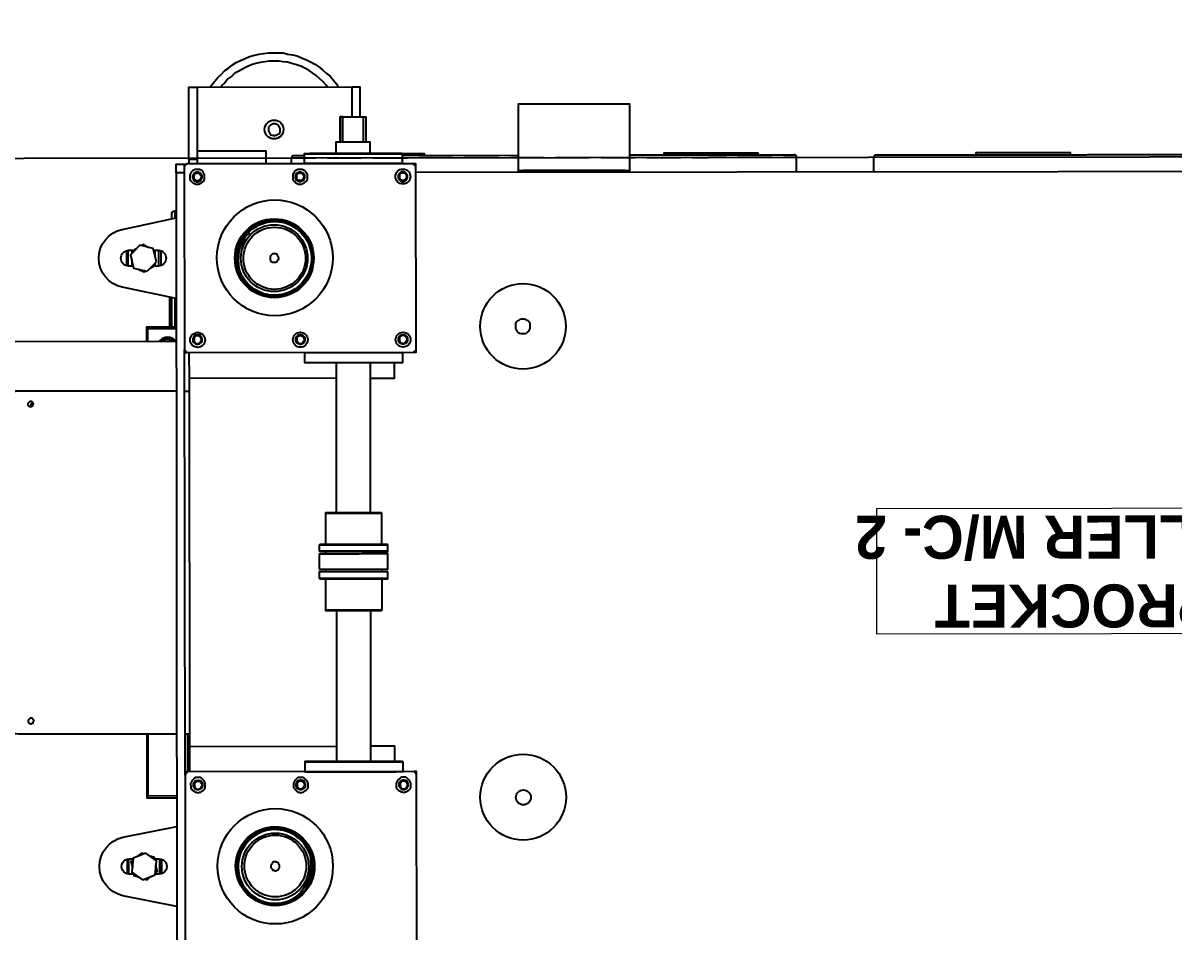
# Model space of a CAD drawing. Header units: feet. Extents: x -99009 to 3252343, y -11094690 to 9035152.
# Drawn here: x 2488018 to 2489362, y -1980631 to -1979570 of the extents above; entities that cross this region are included whole.
import ezdxf

# ---------------------------------------------------------------- set-up
doc = ezdxf.new("R2010")
doc.units = ezdxf.units.FT
doc.linetypes.add('PDF_IMPORT', pattern=[1, 0.8, -0.2])
doc.layers.add('1', color=1, linetype='Continuous')
doc.styles.add('PDF Century Gothic Bold', font='GOTHICB.TTF')

# ---------------------------------------------------------------- blocks, each defined once
blk = doc.blocks.new('lEVELLING mACHINE')
at = {"color": 200, "lineweight": 25, "transparency": 33554684}
for points in [[(13436.6, 7208.8), (13172, 7208.8), (13169.1, 7205.9), (13169.1, 6992.5), (13172, 6988.8), (13436.6, 6988.8), (13439.5, 6988.8)], [(13436.6, 6944.3), (13436.6, 6988.8), (13439.5, 6992.5), (13439.5, 7205.9), (13436.6, 7208.8), (13439.5, 7208.8), (13439.5, 7205.9)], [(13439.5, 6289.3), (13449.2, 6289.3), (13449.2, 7199.2)], [(13486.9, 7114), (13484, 7114.7), (13479.5, 7110.3)], [(13466.9, 7090.3), (13466.9, 7108.1)], [(13469.2, 7108.1), (13469.2, 7090.3)], [(13472.1, 7104.4), (13472.1, 7105.1), (13474.3, 7106.6), (13472.1, 7104.4), (13473.6, 7097.7)], [(13500.3, 7108.1), (13500.3, 7106.6), (13499.5, 7109.5), (13492.9, 7111.8)], [(13502.5, 7094), (13502.5, 7093.2), (13500.3, 7091.8), (13502.5, 7094), (13501, 7100.7)], [(13505.5, 7090.3), (13505.5, 7108.1)], [(13506.9, 7108.1), (13506.9, 7090.3)], [(13291.3, 7091), (13291.3, 7091)], [(13292.8, 7091.8), (13292.8, 7091.8)], [(13376.5, 7091), (13376.5, 7091)], [(13474.3, 7090.3), (13474.3, 7091.8), (13475.1, 7088.8), (13481.8, 7086.6)], [(13487.7, 7084.4), (13490.6, 7083.6), (13495.1, 7087.3)], [(13484, 6944.3), (13484, 7019.2), (13449.2, 7019.2)], [(13449.2, 7016.9), (13482.5, 7016.9), (13482.5, 6944.3)], [(13439.5, 6992.5), (13439.5, 6988.8), (13439.5, 6499), (13439.5, 6496), (13436.6, 6499), (13172, 6499), (13169.1, 6499), (13169.1, 6496)], [(13169.1, 6992.5), (13169.1, 6988.8), (13172, 6988.8)], [(13185.4, 6988.8), (13184.6, 6988.8), (13184.6, 6977.7), (13185.4, 6976.9), (13186.1, 6976.9), (13186.9, 6976.9), (13188.3, 6976.9), (13189.8, 6976.9), (13191.3, 6976.9), (13193.5, 6976.9), (13196.5, 6976.9), (13198.7, 6976.9), (13201.7, 6976.9), (13205.4, 6976.9), (13209.1, 6976.9), (13212.8, 6976.9), (13216.5, 6976.9), (13220.2, 6976.9), (13224.6, 6976.9), (13229.1, 6976.9), (13233.5, 6976.9), (13238, 6976.9), (13242.4, 6976.9), (13246.9, 6976.9), (13251.3, 6976.9), (13255.8, 6976.9), (13260.2, 6976.9), (13263.9, 6976.9), (13268.4, 6976.9), (13272.1, 6976.9), (13275.8, 6976.9), (13279.5, 6976.9), (13282.4, 6976.9), (13285.4, 6976.9), (13288.4, 6976.9), (13290.6, 6976.9), (13292.8, 6976.9), (13295, 6976.9), (13296.5, 6976.9), (13298, 6976.9), (13298.7, 6976.9), (13299.5, 6976.9), (13299.5, 6977.7), (13299.5, 6988.8), (13298.7, 6988.8), (13298, 6988.8), (13297.3, 6988.8), (13295, 6988.8), (13293.6, 6988.8), (13291.3, 6988.8), (13289.1, 6988.8), (13286.1, 6988.8), (13283.2, 6988.8), (13279.5, 6988.8), (13275.8, 6988.8), (13272.1, 6988.8), (13268.4, 6988.8), (13263.9, 6988.8), (13260.2, 6988.8), (13255.8, 6988.8), (13251.3, 6988.8), (13246.9, 6988.8), (13242.4, 6988.8), (13238, 6988.8), (13233.5, 6988.8), (13229.1, 6988.8), (13224.6, 6988.8), (13220.2, 6988.8), (13216.5, 6988.8), (13212.1, 6988.8), (13208.3, 6988.8), (13204.6, 6988.8), (13201.7, 6988.8), (13198.7, 6988.8), (13195.8, 6988.8), (13193.5, 6988.8), (13191.3, 6988.8), (13189.1, 6988.8), (13187.6, 6988.8), (13186.1, 6988.8), (13185.4, 6988.8), (13184.6, 6988.8)], [(13184.6, 6977.7), (13185.4, 6977.7), (13186.1, 6977.7), (13187.6, 6977.7), (13189.1, 6977.7), (13191.3, 6977.7), (13193.5, 6977.7), (13195.8, 6977.7), (13198.7, 6977.7), (13201.7, 6977.7), (13204.6, 6977.7), (13208.3, 6977.7), (13212.1, 6977.7), (13216.5, 6977.7), (13220.2, 6977.7), (13224.6, 6977.7), (13229.1, 6977.7), (13233.5, 6977.7), (13238, 6977.7), (13242.4, 6977.7), (13246.9, 6977.7), (13251.3, 6977.7), (13255.8, 6977.7), (13260.2, 6977.7), (13263.9, 6977.7), (13268.4, 6977.7), (13272.1, 6977.7), (13275.8, 6977.7), (13279.5, 6977.7), (13283.2, 6977.7), (13286.1, 6977.7), (13289.1, 6977.7), (13291.3, 6977.7), (13293.6, 6977.7), (13295, 6977.7), (13297.3, 6977.7), (13298, 6977.7), (13298.7, 6977.7), (13299.5, 6977.7)], [(13299.5, 6988.8), (13299.5, 6988.8)], [(13434.3, 6959.1), (13434.3, 6988.8)], [(13194.3, 6976.9), (13194.3, 6959.1), (13222.4, 6959.1)], [(13222.4, 6976.9), (13222.4, 6800.6)], [(13262.4, 6800.6), (13262.4, 6976.9)], [(13262.4, 6529.4), (13434.3, 6529.4), (13434.3, 6959.1), (13262.4, 6959.1)], [(13439.5, 6944.3), (13434.3, 6944.3)], [(13449.2, 6544.2), (13634.4, 6544.2), (13636.6, 6544.2), (13638.1, 6544.9), (13639.6, 6545.7), (13641.1, 6547.2), (13642.5, 6548.7), (13643.3, 6550.1), (13644, 6552.4), (13644, 6553.8), (13644, 6933.9), (13644, 6936.2), (13643.3, 6937.6), (13642.5, 6939.9), (13641.1, 6941.4), (13639.6, 6942.1), (13638.1, 6943.6), (13636.6, 6943.6), (13634.4, 6944.3), (13449.2, 6944.3)], [(13275, 6763.5), (13275, 6799.8), (13275, 6800.6), (13274.3, 6800.6), (13272.8, 6800.6), (13272.1, 6800.6), (13270.6, 6800.6), (13268.4, 6800.6), (13266.1, 6800.6), (13263.9, 6800.6), (13261.7, 6800.6), (13258.7, 6800.6), (13255.8, 6800.6), (13252.1, 6800.6), (13249.1, 6800.6), (13245.4, 6800.6), (13242.4, 6800.6), (13238.7, 6800.6), (13235.8, 6800.6), (13232.1, 6800.6), (13229.1, 6800.6), (13226.1, 6800.6), (13223.2, 6800.6), (13220.2, 6800.6), (13218, 6800.6), (13215.8, 6800.6), (13214.3, 6800.6), (13212.8, 6800.6), (13211.3, 6800.6), (13210.6, 6800.6), (13209.8, 6800.6), (13209.1, 6799.8), (13209.1, 6763.5)], [(13275, 6799.8), (13274.3, 6799.8), (13273.6, 6799.8), (13272.1, 6799.8), (13270.6, 6799.8), (13269.1, 6799.8), (13266.9, 6799.8), (13264.7, 6799.8), (13261.7, 6799.8), (13258.7, 6799.8), (13255.8, 6799.8), (13252.8, 6799.8), (13249.1, 6799.8), (13245.4, 6799.8), (13242.4, 6799.8), (13238.7, 6799.8), (13235.8, 6799.8), (13232.1, 6799.8), (13229.1, 6799.8), (13226.1, 6799.8), (13223.2, 6799.8), (13220.2, 6799.8), (13218, 6799.8), (13215.8, 6799.8), (13213.5, 6799.8), (13212.1, 6799.8), (13210.6, 6799.8), (13209.8, 6799.8), (13209.1, 6799.8)], [(13282.4, 6762.8), (13281.7, 6762.8), (13281, 6762.8), (13280.2, 6762.8), (13278.7, 6762.8), (13277.3, 6762.8), (13275, 6762.8), (13272.8, 6762.8), (13270.6, 6762.8), (13267.6, 6762.8), (13264.7, 6762.8), (13261, 6762.8), (13258, 6762.8), (13254.3, 6762.8), (13250.6, 6762.8), (13246.9, 6762.8), (13243.2, 6762.8), (13239.5, 6762.8), (13235.8, 6762.8), (13232.1, 6762.8), (13228.4, 6762.8), (13225.4, 6762.8), (13221.7, 6762.8), (13218.7, 6762.8), (13215.8, 6762.8), (13212.8, 6762.8), (13210.6, 6762.8), (13208.3, 6762.8), (13206.9, 6762.8), (13205.4, 6762.8), (13203.9, 6762.8), (13203.2, 6762.8), (13202.4, 6762.8)], [(13209.1, 6755.4), (13209.1, 6752.4)], [(13275, 6752.4), (13275, 6755.4)], [(13282.4, 6730.9), (13281.7, 6730.9), (13281, 6730.9), (13279.5, 6730.9), (13278, 6730.9), (13275.8, 6730.9), (13274.3, 6730.9), (13271.3, 6730.9), (13269.1, 6730.9), (13266.1, 6730.9), (13263.2, 6730.9), (13259.5, 6730.9), (13255.8, 6730.9), (13252.8, 6730.9), (13249.1, 6730.9), (13245.4, 6730.9), (13241.7, 6730.9), (13237.2, 6730.9), (13233.5, 6730.9), (13230.6, 6730.9), (13226.9, 6730.9), (13223.2, 6730.9), (13220.2, 6730.9), (13217.2, 6730.9), (13214.3, 6730.9), (13212.1, 6730.9), (13209.8, 6730.9), (13207.6, 6730.9), (13206.1, 6730.9), (13204.6, 6730.9), (13203.2, 6730.9), (13202.4, 6730.9)], [(13202.4, 6724.3), (13203.2, 6724.3), (13204.6, 6724.3), (13206.1, 6724.3), (13207.6, 6724.3), (13209.8, 6724.3), (13212.1, 6724.3), (13214.3, 6724.3), (13217.2, 6724.3), (13220.2, 6724.3), (13223.2, 6724.3), (13226.9, 6724.3), (13230.6, 6724.3), (13233.5, 6724.3), (13237.2, 6724.3), (13241.7, 6724.3), (13245.4, 6724.3), (13249.1, 6724.3), (13252.8, 6724.3), (13255.8, 6724.3), (13259.5, 6724.3), (13263.2, 6724.3), (13266.1, 6724.3), (13269.1, 6724.3), (13271.3, 6724.3), (13274.3, 6724.3), (13275.8, 6724.3), (13278, 6724.3), (13279.5, 6724.3), (13281, 6724.3), (13281.7, 6724.3), (13282.4, 6724.3)], [(13209.1, 6734.6), (13209.1, 6731.7)], [(13209.1, 6723.5), (13209.1, 6687.2), (13209.8, 6686.5), (13210.6, 6686.5), (13211.3, 6686.5), (13212.8, 6686.5), (13214.3, 6686.5), (13215.8, 6686.5), (13218, 6686.5), (13220.2, 6686.5), (13223.2, 6686.5), (13226.1, 6686.5), (13229.1, 6686.5), (13232.1, 6686.5), (13235.8, 6686.5), (13238.7, 6686.5), (13242.4, 6686.5), (13245.4, 6686.5), (13249.1, 6686.5), (13252.1, 6686.5), (13255.8, 6686.5), (13258.7, 6686.5), (13261.7, 6686.5), (13263.9, 6686.5), (13266.1, 6686.5), (13268.4, 6686.5), (13270.6, 6686.5), (13272.1, 6686.5), (13272.8, 6686.5), (13274.3, 6686.5), (13275, 6686.5), (13275, 6687.2), (13275, 6723.5)], [(13275, 6731.7), (13275, 6734.6)], [(13209.1, 6687.2), (13209.8, 6687.2), (13210.6, 6687.2), (13212.1, 6687.2), (13213.5, 6687.2), (13215.8, 6687.2), (13218, 6687.2), (13220.2, 6687.2), (13223.2, 6687.2), (13226.1, 6687.2), (13229.1, 6687.2), (13232.1, 6687.2), (13235.8, 6687.2), (13238.7, 6687.2), (13242.4, 6687.2), (13245.4, 6687.2), (13249.1, 6687.2), (13252.8, 6687.2), (13255.8, 6687.2), (13258.7, 6687.2), (13261.7, 6687.2), (13264.7, 6687.2), (13266.9, 6687.2), (13269.1, 6687.2), (13270.6, 6687.2), (13272.1, 6687.2), (13273.6, 6687.2), (13274.3, 6687.2), (13275, 6687.2)], [(13222.4, 6686.5), (13222.4, 6510.9)], [(13262.4, 6510.9), (13262.4, 6686.5)], [(13615.9, 6558.3), (13616.6, 6558.3), (13617.3, 6559), (13618.1, 6559), (13618.8, 6559.8), (13618.8, 6561.2), (13618.8, 6562)], [(13616.6, 6557.5), (13617.3, 6558.3), (13618.1, 6558.3), (13618.8, 6559), (13619.6, 6560.5), (13619.6, 6561.2), (13619.6, 6562.7)], [(13439.5, 6544.2), (13434.3, 6544.2)], [(13222.4, 6529.4), (13194.3, 6529.4), (13194.3, 6510.9)], [(13434.3, 6499), (13434.3, 6529.4)], [(13299.5, 6499), (13299.5, 6499.8), (13299.5, 6510.9), (13298.7, 6510.9), (13298, 6510.9), (13296.5, 6510.9), (13295, 6510.9), (13292.8, 6510.9), (13290.6, 6510.9), (13288.4, 6510.9), (13285.4, 6510.9), (13282.4, 6510.9), (13279.5, 6510.9), (13275.8, 6510.9), (13272.1, 6510.9), (13268.4, 6510.9), (13263.9, 6510.9), (13260.2, 6510.9), (13255.8, 6510.9), (13251.3, 6510.9), (13246.9, 6510.9), (13242.4, 6510.9), (13238, 6510.9), (13233.5, 6510.9), (13229.1, 6510.9), (13224.6, 6510.9), (13220.2, 6510.9), (13216.5, 6510.9), (13212.8, 6510.9), (13209.1, 6510.9), (13205.4, 6510.9), (13201.7, 6510.9), (13198.7, 6510.9), (13196.5, 6510.9), (13193.5, 6510.9), (13191.3, 6510.9), (13189.8, 6510.9), (13188.3, 6510.9), (13186.9, 6510.9), (13186.1, 6510.9), (13185.4, 6510.9), (13184.6, 6510.9), (13184.6, 6499.8), (13185.4, 6499)], [(13299.5, 6510.9), (13298.7, 6510.9), (13298, 6510.9), (13297.3, 6510.9), (13295, 6510.9), (13293.6, 6510.9), (13291.3, 6510.9), (13289.1, 6510.9), (13286.1, 6510.9), (13283.2, 6510.9), (13279.5, 6510.9), (13275.8, 6510.9), (13272.1, 6510.9), (13268.4, 6510.9), (13263.9, 6510.9), (13260.2, 6510.9), (13255.8, 6510.9), (13251.3, 6510.9), (13246.9, 6510.9), (13242.4, 6510.9), (13238, 6510.9), (13233.5, 6510.9), (13229.1, 6510.9), (13224.6, 6510.9), (13220.2, 6510.9), (13216.5, 6510.9), (13212.1, 6510.9), (13208.3, 6510.9), (13204.6, 6510.9), (13201.7, 6510.9), (13198.7, 6510.9), (13195.8, 6510.9), (13193.5, 6510.9), (13191.3, 6510.9), (13189.1, 6510.9), (13187.6, 6510.9), (13186.1, 6510.9), (13185.4, 6510.9), (13184.6, 6510.9)], [(13299.5, 6510.9), (13299.5, 6510.9)], [(13172, 6499), (13169.1, 6496), (13169.1, 6281.9), (13172, 6279), (13436.6, 6279), (13439.5, 6281.9), (13439.5, 6496)], [(13184.6, 6499.8), (13185.4, 6499.8), (13186.1, 6499.8), (13187.6, 6499.8), (13189.1, 6499.8), (13191.3, 6499.8), (13193.5, 6499.8), (13195.8, 6499.8), (13198.7, 6499.8), (13201.7, 6499.8), (13204.6, 6499.8), (13208.3, 6499.8), (13212.1, 6499.8), (13216.5, 6499.8), (13220.2, 6499.8), (13224.6, 6499.8), (13229.1, 6499.8), (13233.5, 6499.8), (13238, 6499.8), (13242.4, 6499.8), (13246.9, 6499.8), (13251.3, 6499.8), (13255.8, 6499.8), (13260.2, 6499.8), (13263.9, 6499.8), (13268.4, 6499.8), (13272.1, 6499.8), (13275.8, 6499.8), (13279.5, 6499.8), (13283.2, 6499.8), (13286.1, 6499.8), (13289.1, 6499.8), (13291.3, 6499.8), (13293.6, 6499.8), (13295, 6499.8), (13297.3, 6499.8), (13298, 6499.8), (13298.7, 6499.8), (13299.5, 6499.8)], [(13439.5, 6499), (13436.6, 6499)], [(13449.2, 6469.4), (13484, 6469.4), (13484, 6486.4)], [(13482.5, 6486.4), (13482.5, 6470.9), (13449.2, 6470.9)], [(13466.2, 6486.4), (13464.7, 6484.9), (13463.2, 6484.2), (13461, 6483.5), (13459.5, 6483.5), (13457.3, 6483.5), (13455.1, 6484.2), (13453.6, 6484.9), (13452.1, 6486.4)], [(13454.3, 6486.4), (13454.3, 6484.9)], [(13456.6, 6486.4), (13456.6, 6483.5)], [(13450.6, 6435.3), (13450.6, 6469.4)], [(13454.3, 6469.4), (13454.3, 6434.5)], [(13456.6, 6469.4), (13456.6, 6434.5)], [(13358.8, 6424.9), (13358.8, 6424.9)], [(13479.5, 6400.5), (13473.6, 6397.5), (13473.6, 6394.5)], [(13493.6, 6401.9), (13486.9, 6404.9), (13484.7, 6404.2)], [(13375.8, 6396.8), (13375.8, 6396.8)], [(13377.3, 6396.8), (13377.3, 6396.8)], [(13466.9, 6380.5), (13466.9, 6397.5)], [(13469.2, 6398.2), (13469.2, 6380.5)], [(13473.6, 6387.9), (13473.6, 6381.2), (13475.8, 6379.7)], [(13501, 6390.1), (13501, 6397.5), (13498.8, 6398.2)], [(13505.5, 6380.5), (13505.5, 6398.2)], [(13506.9, 6397.5), (13506.9, 6380.5)], [(13481, 6376.8), (13486.9, 6373.1), (13489.9, 6374.5)], [(13495.1, 6377.5), (13501, 6381.2), (13501, 6383.4)], [(13454.3, 6343.4), (13454.3, 6337.5), (13454.3, 6336.7), (13454.3, 6336), (13453.6, 6336), (13453.6, 6335.3), (13452.9, 6334.5), (13452.1, 6334.5), (13451.4, 6333.8), (13450.6, 6333.8), (13449.2, 6333.8)], [(13450.6, 6333.8), (13450.6, 6342.7)], [(11668.7, 6289.3), (13169.1, 6289.3)], [(12634.1, 6289.3), (12634.1, 6272.3), (12634.1, 6271.5), (12633.4, 6270.8), (12633.4, 6270.1), (12632.6, 6269.3), (12631.9, 6269.3), (12631.2, 6269.3), (12630.4, 6269.3)], [(12724.5, 6289.3), (12724.5, 6272.3), (12724.5, 6271.5), (12724.5, 6270.8), (12725.3, 6270.1), (12726, 6269.3), (12726.7, 6269.3), (12727.5, 6269.3), (12919.4, 6269.3)], [(12924.6, 6287.1), (12923.1, 6287.1), (12922.3, 6287.1), (12921.6, 6287.1), (12920.9, 6287.1), (12920.1, 6287.1), (12919.4, 6287.1), (12919.4, 6289.3)], [(13049, 6287.1), (13049, 6209.3), (12919.4, 6209.3), (12919.4, 6287.1)], [(12924.6, 6289.3), (12924.6, 6287.1), (13044.6, 6287.1)], [(13049, 6289.3), (13049, 6287.1), (13048.3, 6287.1), (13047.6, 6287.1), (13046.8, 6287.1), (13046.1, 6287.1), (13045.3, 6287.1), (13044.6, 6287.1), (13044.6, 6289.3)], [(13185.4, 6279), (13184.6, 6278.2), (13184.6, 6267.8), (13185.4, 6267.1), (13159.4, 6267.1), (13159.4, 6269.3)], [(13169.1, 6281.9), (13169.1, 6279), (13172, 6279)], [(13185.4, 6267.1), (13186.1, 6267.1), (13186.9, 6267.1), (13188.3, 6267.1), (13189.8, 6267.1), (13191.3, 6267.1), (13193.5, 6267.1), (13196.5, 6267.1), (13198.7, 6267.1), (13201.7, 6267.1), (13205.4, 6267.1), (13209.1, 6267.1), (13212.8, 6267.1), (13216.5, 6267.1), (13220.2, 6267.1), (13224.6, 6267.1), (13229.1, 6267.1), (13233.5, 6267.1), (13238, 6267.1), (13242.4, 6267.1), (13246.9, 6267.1), (13251.3, 6267.1), (13255.8, 6267.1), (13260.2, 6267.1), (13263.9, 6267.1), (13268.4, 6267.1), (13272.1, 6267.1), (13275.8, 6267.1), (13279.5, 6267.1), (13282.4, 6267.1), (13285.4, 6267.1), (13288.4, 6267.1), (13290.6, 6267.1), (13292.8, 6267.1), (13295, 6267.1), (13296.5, 6267.1), (13298, 6267.1), (13298.7, 6267.1), (13299.5, 6267.1), (13299.5, 6267.8), (13299.5, 6278.2), (13299.5, 6279)], [(13314.3, 6279), (13314.3, 6272.3), (13314.3, 6271.5), (13313.6, 6270.8), (13313.6, 6270.1), (13312.8, 6269.3), (13312.1, 6269.3), (13311.3, 6269.3), (13310.6, 6269.3), (13299.5, 6269.3)], [(13343.9, 6279), (13343.9, 6264.1), (13424, 6264.1)], [(13424, 6273.8), (13434.3, 6273.8), (13434.3, 6279)], [(13424, 6279), (13424, 6264.1), (13424, 6189.3)], [(13449.2, 6289.3), (13449.2, 6279), (13439.5, 6279), (13436.6, 6279)], [(13439.5, 6279), (13439.5, 6281.9)], [(11653.9, 6272.3), (14942.1, 6272.3)], [(12404.4, 6269.3), (12404.4, 6267.1), (12514.8, 6267.1), (12514.8, 6269.3)], [(12769, 6269.3), (12769, 6267.1), (12879.4, 6267.1), (12879.4, 6269.3)], [(13184.6, 6269.3), (13049, 6269.3)], [(13299.5, 6278.2), (13298.7, 6278.2), (13298, 6278.2), (13297.3, 6278.2), (13295, 6278.2), (13293.6, 6278.2), (13291.3, 6278.2), (13289.1, 6278.2), (13286.1, 6278.2), (13283.2, 6278.2), (13279.5, 6278.2), (13275.8, 6278.2), (13272.1, 6278.2), (13268.4, 6278.2), (13263.9, 6278.2), (13260.2, 6278.2), (13255.8, 6278.2), (13251.3, 6278.2), (13246.9, 6278.2), (13242.4, 6278.2), (13238, 6278.2), (13233.5, 6278.2), (13229.1, 6278.2), (13224.6, 6278.2), (13220.2, 6278.2), (13216.5, 6278.2), (13212.1, 6278.2), (13208.3, 6278.2), (13204.6, 6278.2), (13201.7, 6278.2), (13198.7, 6278.2), (13195.8, 6278.2), (13193.5, 6278.2), (13191.3, 6278.2), (13189.1, 6278.2), (13187.6, 6278.2), (13186.1, 6278.2), (13185.4, 6278.2), (13184.6, 6278.2)], [(13184.6, 6267.8), (13185.4, 6267.8), (13186.1, 6267.8), (13187.6, 6267.8), (13189.1, 6267.8), (13191.3, 6267.8), (13193.5, 6267.8), (13195.8, 6267.8), (13198.7, 6267.8), (13201.7, 6267.8), (13204.6, 6267.8), (13208.3, 6267.8), (13212.1, 6267.8), (13216.5, 6267.8), (13220.2, 6267.8), (13224.6, 6267.8), (13229.1, 6267.8), (13233.5, 6267.8), (13238, 6267.8), (13242.4, 6267.8), (13246.9, 6267.8), (13251.3, 6267.8), (13255.8, 6267.8), (13260.2, 6267.8), (13263.9, 6267.8), (13268.4, 6267.8), (13272.1, 6267.8), (13275.8, 6267.8), (13279.5, 6267.8), (13283.2, 6267.8), (13286.1, 6267.8), (13289.1, 6267.8), (13291.3, 6267.8), (13293.6, 6267.8), (13295, 6267.8), (13297.3, 6267.8), (13298, 6267.8), (13298.7, 6267.8), (13299.5, 6267.8)], [(13222.4, 6267.1), (13222.4, 6253.8), (13223.2, 6253.8), (13223.9, 6253.8), (13224.6, 6253.8), (13226.1, 6253.8), (13227.6, 6253.8), (13229.8, 6253.8), (13232.1, 6253.8), (13234.3, 6253.8), (13237.2, 6253.8), (13239.5, 6253.8), (13242.4, 6253.8), (13244.7, 6253.8), (13247.6, 6253.8), (13249.8, 6253.8), (13252.8, 6253.8), (13254.3, 6253.8), (13256.5, 6253.8), (13258.7, 6253.8), (13259.5, 6253.8), (13261, 6253.8), (13261.7, 6253.8), (13262.4, 6253.8), (13262.4, 6267.1)], [(13434.3, 6273.8), (13434.3, 6189.3), (13424, 6189.3), (13243.9, 6189.3), (13234.3, 6189.3), (13234.3, 6224.1)], [(13230.6, 6224.1), (13229.8, 6224.1), (13229.1, 6224.1), (13228.4, 6224.1), (13227.6, 6224.1), (13227.6, 6253.8)], [(13254.3, 6224.1), (13230.6, 6224.1), (13230.6, 6253.8)], [(13254.3, 6253.8), (13254.3, 6224.1), (13255, 6224.1), (13255.8, 6224.1), (13256.5, 6224.1), (13257.3, 6224.1), (13257.3, 6253.8), (13257.3, 6224.1)], [(13243.9, 6189.3), (13243.9, 6224.1)], [(13257.3, 6224.1), (13257.3, 6224.1)], [(13409.1, 6189.3), (13407.7, 6187.1), (13404, 6182.6), (13400.3, 6178.2), (13396.5, 6174.5), (13392.1, 6170), (13387.7, 6167.1), (13383.2, 6163.4), (13378.8, 6160.4), (13373.6, 6158.2), (13368.4, 6156), (13363.2, 6153.7), (13357.3, 6152.2), (13352.1, 6150.8), (13346.9, 6150), (13341, 6149.3), (13335, 6149.3), (13329.9, 6149.3), (13323.9, 6149.3), (13318.7, 6150.8), (13312.8, 6151.5), (13307.6, 6153), (13302.4, 6155.2), (13296.5, 6157.4), (13292.1, 6159.7), (13286.9, 6162.6), (13282.4, 6165.6), (13278, 6169.3), (13273.6, 6173), (13269.1, 6176.7), (13265.4, 6181.1), (13261.7, 6185.6), (13259.5, 6189.3)], [(13272.1, 6189.3), (13273.6, 6187.1), (13277.3, 6183.4), (13281, 6179.7), (13285.4, 6176), (13289.1, 6173), (13293.6, 6170), (13298.7, 6167.1), (13303.2, 6164.8), (13308.4, 6163.4), (13313.6, 6161.9), (13318.7, 6160.4), (13323.9, 6159.7), (13329.1, 6158.9), (13335, 6158.9), (13340.2, 6158.9), (13345.4, 6159.7), (13350.6, 6160.4), (13355.8, 6161.9), (13361, 6163.4), (13366.2, 6165.6), (13370.6, 6167.8), (13375.8, 6170.8), (13380.2, 6173), (13384, 6176.7), (13388.4, 6179.7), (13392.1, 6184.1), (13395.8, 6187.8), (13396.5, 6189.3)]]:
    blk.add_lwpolyline(points, dxfattribs=at)
for points in [[(13291.3, 7091), (13291.3, 7090.3), (13292.8, 7084.4), (13295.8, 7078.4), (13298.7, 7073.2), (13302.4, 7068.8), (13307.6, 7064.3), (13312.8, 7060.6), (13318, 7058.4), (13323.9, 7056.2), (13330.6, 7055.5), (13336.5, 7055.5), (13342.5, 7056.2), (13348.4, 7057.7), (13354.3, 7059.9), (13359.5, 7063.6), (13364.7, 7067.3), (13368.4, 7071.8), (13372.1, 7076.9), (13375.1, 7082.9), (13377.3, 7088.1), (13378, 7094.7), (13378, 7100.7), (13377.3, 7107.3), (13375.8, 7113.3), (13373.6, 7118.4), (13370.6, 7124.4), (13366.9, 7128.8), (13361.7, 7133.3), (13357.3, 7137), (13351.4, 7139.9), (13345.4, 7141.4), (13339.5, 7142.9), (13333.6, 7142.9), (13326.9, 7142.9), (13321, 7141.4), (13315, 7138.4), (13309.9, 7135.5), (13304.7, 7131.8), (13303.2, 7130.3), (13298.7, 7125.8), (13295.8, 7120.7), (13292.8, 7114.7), (13291.3, 7108.8), (13290.6, 7102.9), (13290.6, 7096.2)], [(13291.3, 7091), (13291.3, 7090.3), (13292.8, 7084.4), (13295.8, 7078.4), (13298.7, 7073.2), (13302.4, 7068.8), (13307.6, 7064.3), (13312.8, 7060.6), (13318, 7058.4), (13323.9, 7056.2), (13330.6, 7055.5), (13336.5, 7055.5), (13342.5, 7056.2), (13348.4, 7057.7), (13354.3, 7059.9), (13359.5, 7063.6), (13364.7, 7067.3), (13369.1, 7071.8), (13372.1, 7076.9), (13375.1, 7082.9), (13377.3, 7088.8), (13378, 7094.7), (13378, 7100.7), (13377.3, 7107.3), (13375.8, 7113.3), (13373.6, 7119.2), (13370.6, 7124.4), (13366.9, 7128.8), (13361.7, 7133.3), (13357.3, 7137), (13351.4, 7139.9), (13345.4, 7141.4), (13339.5, 7142.9), (13332.8, 7142.9), (13326.9, 7142.9), (13321, 7141.4), (13315, 7138.4), (13309.9, 7135.5), (13304.7, 7131.8), (13303.2, 7130.3), (13298.7, 7125.8), (13295.8, 7120.7), (13292.8, 7114.7), (13291.3, 7108.8), (13290.6, 7102.9), (13290.6, 7096.2)], [(13474.3, 7108.8), (13472.9, 7092.5), (13485.5, 7083.6), (13500.3, 7089.5), (13501.8, 7105.8), (13489.2, 7114.7)], [(13329.1, 7099.2), (13329.1, 7097.7), (13329.9, 7096.2), (13330.6, 7095.5), (13332.1, 7094.7), (13333.6, 7094), (13334.3, 7094), (13335.8, 7094), (13337.3, 7094.7), (13338, 7096.2), (13338.8, 7096.9), (13339.5, 7098.4), (13339.5, 7099.9), (13338.8, 7101.4), (13338, 7102.1), (13337.3, 7103.6), (13335.8, 7103.6), (13334.3, 7104.4), (13333.6, 7104.4), (13332.1, 7103.6), (13330.6, 7102.9), (13329.9, 7102.1), (13329.1, 7100.7)], [(13183.9, 7013.2), (13182.4, 7012.5), (13180.9, 7012.5), (13179.5, 7011), (13178, 7010.3), (13176.5, 7008.8), (13175.7, 7007.3), (13175.7, 7005.8), (13175.7, 7003.6), (13175.7, 7002.1), (13176.5, 7000.6), (13177.2, 6999.1), (13178.7, 6997.7), (13180.2, 6996.2), (13181.7, 6995.4), (13183.2, 6995.4), (13185.4, 6995.4), (13186.9, 6995.4), (13188.3, 6996.2), (13189.8, 6997.7), (13191.3, 6999.1), (13192, 7000.6), (13192.8, 7002.1), (13192.8, 7003.6), (13192.8, 7005.8), (13192.8, 7007.3), (13192, 7008.8), (13190.6, 7010.3), (13189.1, 7011), (13187.6, 7012.5), (13186.1, 7012.5)], [(13183.9, 7009.5), (13183.2, 7009.5), (13181.7, 7008.8), (13180.2, 7008), (13179.5, 7006.6), (13178.7, 7005.8), (13178.7, 7004.3), (13178.7, 7002.8), (13179.5, 7001.4), (13180.2, 6999.9), (13181.7, 6999.1), (13183.2, 6999.1), (13183.9, 6998.4), (13185.4, 6999.1), (13186.9, 6999.1), (13188.3, 6999.9), (13189.1, 7001.4), (13189.8, 7002.8), (13189.8, 7004.3), (13189.8, 7005.8), (13189.1, 7006.6), (13188.3, 7008), (13186.9, 7008.8), (13185.4, 7009.5)], [(13183.9, 6999.9), (13185.4, 6999.9), (13186.9, 7000.6), (13187.6, 7001.4), (13188.3, 7002.1), (13188.3, 7003.6), (13188.3, 7005.1), (13188.3, 7005.8), (13187.6, 7007.3), (13186.9, 7008), (13185.4, 7008.8), (13183.9, 7008.8), (13183.2, 7008.8), (13181.7, 7008), (13180.9, 7007.3), (13180.2, 7005.8), (13179.5, 7005.1), (13179.5, 7003.6), (13180.2, 7002.1), (13180.9, 7001.4), (13181.7, 7000.6), (13183.2, 6999.9)], [(13303.9, 7013.2), (13302.4, 7012.5), (13301, 7012.5), (13299.5, 7011), (13298, 7010.3), (13296.5, 7008.8), (13295.8, 7007.3), (13295.8, 7005.8), (13295.8, 7003.6), (13295.8, 7002.1), (13296.5, 7000.6), (13297.3, 6999.1), (13298.7, 6997.7), (13300.2, 6996.2), (13301.7, 6995.4), (13303.2, 6995.4), (13305.4, 6995.4), (13306.9, 6995.4), (13308.4, 6996.2), (13309.9, 6997.7), (13311.3, 6999.1), (13312.1, 7000.6), (13312.8, 7002.1), (13312.8, 7003.6), (13312.8, 7005.8), (13312.8, 7007.3), (13311.3, 7008.8), (13310.6, 7010.3), (13309.1, 7011), (13307.6, 7012.5), (13306.2, 7012.5)], [(13303.9, 7009.5), (13303.2, 7009.5), (13301.7, 7008.8), (13300.2, 7008), (13299.5, 7006.6), (13298.7, 7005.8), (13298.7, 7004.3), (13298.7, 7002.8), (13299.5, 7001.4), (13300.2, 6999.9), (13301.7, 6999.1), (13303.2, 6999.1), (13303.9, 6998.4), (13305.4, 6999.1), (13306.9, 6999.1), (13308.4, 6999.9), (13309.1, 7001.4), (13309.9, 7002.8), (13309.9, 7004.3), (13309.9, 7005.8), (13309.1, 7006.6), (13308.4, 7008), (13306.9, 7008.8), (13305.4, 7009.5)], [(13303.9, 6999.9), (13305.4, 6999.9), (13306.9, 7000.6), (13307.6, 7001.4), (13308.4, 7002.1), (13308.4, 7003.6), (13308.4, 7005.1), (13308.4, 7005.8), (13307.6, 7007.3), (13306.9, 7008), (13305.4, 7008.8), (13303.9, 7008.8), (13303.2, 7008.8), (13301.7, 7008), (13301, 7007.3), (13300.2, 7005.8), (13299.5, 7005.1), (13299.5, 7003.6), (13300.2, 7002.1), (13301, 7001.4), (13301.7, 7000.6), (13303.2, 6999.9)], [(13424, 7013.2), (13422.5, 7012.5), (13421, 7012.5), (13419.5, 7011), (13418, 7010.3), (13416.6, 7008.8), (13415.8, 7007.3), (13415.8, 7005.8), (13415.8, 7003.6), (13415.8, 7002.1), (13416.6, 7000.6), (13417.3, 6999.1), (13418.8, 6997.7), (13420.3, 6996.2), (13421.7, 6995.4), (13423.2, 6995.4), (13425.4, 6995.4), (13426.9, 6995.4), (13428.4, 6996.2), (13429.9, 6997.7), (13431.4, 6999.1), (13432.1, 7000.6), (13432.9, 7002.1), (13432.9, 7003.6), (13432.9, 7005.8), (13432.9, 7007.3), (13431.4, 7008.8), (13430.6, 7010.3), (13429.1, 7011), (13427.7, 7012.5), (13426.2, 7012.5)], [(13424, 7009.5), (13423.2, 7009.5), (13421.7, 7008.8), (13420.3, 7008), (13419.5, 7006.6), (13418.8, 7005.8), (13418.8, 7004.3), (13418.8, 7002.8), (13419.5, 7001.4), (13420.3, 6999.9), (13421.7, 6999.1), (13423.2, 6999.1), (13424, 6998.4), (13425.4, 6999.1), (13426.9, 6999.1), (13428.4, 6999.9), (13429.1, 7001.4), (13429.9, 7002.8), (13429.9, 7004.3), (13429.9, 7005.8), (13429.1, 7006.6), (13428.4, 7008), (13426.9, 7008.8), (13425.4, 7009.5)], [(13424, 6999.9), (13425.4, 6999.9), (13426.9, 7000.6), (13427.7, 7001.4), (13428.4, 7002.1), (13428.4, 7003.6), (13428.4, 7005.1), (13428.4, 7005.8), (13427.7, 7007.3), (13426.9, 7008), (13425.4, 7008.8), (13424, 7008.8), (13423.2, 7008.8), (13421.7, 7008), (13421, 7007.3), (13420.3, 7005.8), (13419.5, 7005.1), (13419.5, 7003.6), (13420.3, 7002.1), (13421, 7001.4), (13421.7, 7000.6), (13423.2, 6999.9)], [(13619.6, 6925.8), (13620.3, 6925.8), (13621.1, 6926.5), (13621.8, 6927.3), (13622.5, 6928), (13622.5, 6929.5), (13622.5, 6930.2), (13621.8, 6931.7), (13621.1, 6931.7), (13619.6, 6932.5), (13618.8, 6932.5), (13618.1, 6931.7), (13616.6, 6931.7), (13616.6, 6930.2), (13615.9, 6929.5), (13615.9, 6928), (13616.6, 6927.3), (13617.3, 6926.5), (13618.1, 6925.8)], [(13202.4, 6755.4), (13203.2, 6755.4), (13203.9, 6755.4), (13205.4, 6755.4), (13206.9, 6755.4), (13208.3, 6755.4), (13210.6, 6755.4), (13212.8, 6755.4), (13215.8, 6755.4), (13218.7, 6755.4), (13221.7, 6755.4), (13225.4, 6755.4), (13228.4, 6755.4), (13232.1, 6755.4), (13235.8, 6755.4), (13239.5, 6755.4), (13243.2, 6755.4), (13246.9, 6755.4), (13250.6, 6755.4), (13254.3, 6755.4), (13258, 6755.4), (13261, 6755.4), (13264.7, 6755.4), (13267.6, 6755.4), (13270.6, 6755.4), (13272.8, 6755.4), (13275, 6755.4), (13277.3, 6755.4), (13278.7, 6755.4), (13280.2, 6755.4), (13281, 6755.4), (13281.7, 6755.4), (13282.4, 6755.4), (13282.4, 6762.8), (13281.7, 6763.5), (13281, 6763.5), (13280.2, 6763.5), (13278.7, 6763.5), (13277.3, 6763.5), (13275.8, 6763.5), (13273.6, 6763.5), (13270.6, 6763.5), (13268.4, 6763.5), (13265.4, 6763.5), (13261.7, 6763.5), (13258.7, 6763.5), (13255, 6763.5), (13251.3, 6763.5), (13247.6, 6763.5), (13243.9, 6763.5), (13240.2, 6763.5), (13236.5, 6763.5), (13232.8, 6763.5), (13229.1, 6763.5), (13226.1, 6763.5), (13222.4, 6763.5), (13219.5, 6763.5), (13216.5, 6763.5), (13213.5, 6763.5), (13211.3, 6763.5), (13209.1, 6763.5), (13206.9, 6763.5), (13205.4, 6763.5), (13204.6, 6763.5), (13203.2, 6763.5), (13202.4, 6763.5), (13202.4, 6762.8)], [(13282.4, 6752.4), (13281.7, 6752.4), (13281, 6752.4), (13280.2, 6752.4), (13278.7, 6752.4), (13277.3, 6752.4), (13275, 6752.4), (13272.8, 6752.4), (13270.6, 6752.4), (13267.6, 6752.4), (13264.7, 6752.4), (13261, 6752.4), (13258, 6752.4), (13254.3, 6752.4), (13250.6, 6752.4), (13246.9, 6752.4), (13243.2, 6752.4), (13239.5, 6752.4), (13235.8, 6752.4), (13232.1, 6752.4), (13228.4, 6752.4), (13225.4, 6752.4), (13221.7, 6752.4), (13218.7, 6752.4), (13215.8, 6752.4), (13212.8, 6752.4), (13210.6, 6752.4), (13208.3, 6752.4), (13206.9, 6752.4), (13205.4, 6752.4), (13203.9, 6752.4), (13203.2, 6752.4), (13202.4, 6752.4), (13202.4, 6734.6), (13203.2, 6734.6), (13203.9, 6734.6), (13205.4, 6734.6), (13206.9, 6734.6), (13208.3, 6734.6), (13210.6, 6734.6), (13212.8, 6734.6), (13215.8, 6734.6), (13218.7, 6734.6), (13221.7, 6734.6), (13225.4, 6734.6), (13228.4, 6734.6), (13232.1, 6734.6), (13235.8, 6734.6), (13239.5, 6734.6), (13243.2, 6734.6), (13246.9, 6734.6), (13250.6, 6734.6), (13254.3, 6734.6), (13258, 6734.6), (13261, 6734.6), (13264.7, 6734.6), (13267.6, 6734.6), (13270.6, 6734.6), (13272.8, 6734.6), (13275, 6734.6), (13277.3, 6734.6), (13278.7, 6734.6), (13280.2, 6734.6), (13281, 6734.6), (13281.7, 6734.6), (13282.4, 6734.6)], [(13202.4, 6723.5), (13203.2, 6723.5), (13204.6, 6723.5), (13205.4, 6723.5), (13206.9, 6723.5), (13209.1, 6723.5), (13211.3, 6723.5), (13213.5, 6723.5), (13216.5, 6723.5), (13219.5, 6723.5), (13222.4, 6723.5), (13226.1, 6723.5), (13229.1, 6723.5), (13232.8, 6723.5), (13236.5, 6723.5), (13240.2, 6723.5), (13243.9, 6723.5), (13247.6, 6723.5), (13251.3, 6723.5), (13255, 6723.5), (13258.7, 6723.5), (13261.7, 6723.5), (13265.4, 6723.5), (13268.4, 6723.5), (13270.6, 6723.5), (13273.6, 6723.5), (13275.8, 6723.5), (13277.3, 6723.5), (13278.7, 6723.5), (13280.2, 6723.5), (13281, 6723.5), (13281.7, 6723.5), (13282.4, 6724.3), (13282.4, 6730.9), (13281.7, 6731.7), (13281, 6731.7), (13280.2, 6731.7), (13278.7, 6731.7), (13277.3, 6731.7), (13275.8, 6731.7), (13273.6, 6731.7), (13270.6, 6731.7), (13268.4, 6731.7), (13265.4, 6731.7), (13261.7, 6731.7), (13258.7, 6731.7), (13255, 6731.7), (13251.3, 6731.7), (13247.6, 6731.7), (13243.9, 6731.7), (13240.2, 6731.7), (13236.5, 6731.7), (13232.8, 6731.7), (13229.1, 6731.7), (13226.1, 6731.7), (13222.4, 6731.7), (13219.5, 6731.7), (13216.5, 6731.7), (13213.5, 6731.7), (13211.3, 6731.7), (13209.1, 6731.7), (13206.9, 6731.7), (13205.4, 6731.7), (13204.6, 6731.7), (13203.2, 6731.7), (13202.4, 6731.7), (13202.4, 6730.9), (13202.4, 6724.3)], [(13619.6, 6556.1), (13620.3, 6556.1), (13621.1, 6556.8), (13621.8, 6557.5), (13622.5, 6558.3), (13622.5, 6559), (13622.5, 6560.5), (13621.8, 6561.2), (13621.1, 6562), (13619.6, 6562), (13618.8, 6562), (13618.1, 6562), (13616.6, 6561.2), (13616.6, 6560.5), (13615.9, 6559), (13615.9, 6558.3), (13616.6, 6557.5), (13617.3, 6556.8), (13618.1, 6556.1)], [(13183.9, 6489.4), (13183.2, 6489.4), (13181.7, 6488.6), (13180.2, 6487.9), (13179.5, 6487.2), (13178.7, 6485.7), (13178.7, 6484.2), (13178.7, 6482.7), (13179.5, 6481.2), (13180.2, 6480.5), (13181.7, 6479), (13183.2, 6479), (13183.9, 6478.3), (13185.4, 6479), (13186.9, 6479), (13188.3, 6480.5), (13189.1, 6481.2), (13189.8, 6482.7), (13189.8, 6484.2), (13189.8, 6485.7), (13189.1, 6487.2), (13188.3, 6487.9), (13186.9, 6488.6), (13185.4, 6489.4)], [(13183.9, 6479.7), (13185.4, 6479.7), (13186.9, 6480.5), (13187.6, 6481.2), (13188.3, 6482), (13188.3, 6483.5), (13188.3, 6484.9), (13188.3, 6485.7), (13187.6, 6487.2), (13186.9, 6487.9), (13185.4, 6488.6), (13183.9, 6488.6), (13183.2, 6488.6), (13181.7, 6487.9), (13180.9, 6487.2), (13180.2, 6485.7), (13179.5, 6484.9), (13179.5, 6483.5), (13180.2, 6482), (13180.9, 6481.2), (13181.7, 6480.5), (13183.2, 6479.7)], [(13303.9, 6489.4), (13303.2, 6489.4), (13301.7, 6488.6), (13300.2, 6487.9), (13299.5, 6487.2), (13298.7, 6485.7), (13298.7, 6484.2), (13298.7, 6482.7), (13299.5, 6481.2), (13300.2, 6480.5), (13301.7, 6479), (13303.2, 6479), (13303.9, 6478.3), (13305.4, 6479), (13306.9, 6479), (13308.4, 6480.5), (13309.1, 6481.2), (13309.9, 6482.7), (13309.9, 6484.2), (13309.9, 6485.7), (13309.1, 6487.2), (13308.4, 6487.9), (13306.9, 6488.6), (13305.4, 6489.4)], [(13303.9, 6479.7), (13305.4, 6479.7), (13306.9, 6480.5), (13307.6, 6481.2), (13308.4, 6482), (13308.4, 6483.5), (13308.4, 6484.9), (13308.4, 6485.7), (13307.6, 6487.2), (13306.9, 6487.9), (13305.4, 6488.6), (13303.9, 6488.6), (13303.2, 6488.6), (13301.7, 6487.9), (13301, 6487.2), (13300.2, 6485.7), (13299.5, 6484.9), (13299.5, 6483.5), (13300.2, 6482), (13301, 6481.2), (13301.7, 6480.5), (13303.2, 6479.7)], [(13424, 6489.4), (13423.2, 6489.4), (13421.7, 6488.6), (13420.3, 6487.9), (13419.5, 6487.2), (13418.8, 6485.7), (13418.8, 6484.2), (13418.8, 6482.7), (13419.5, 6481.2), (13420.3, 6480.5), (13421.7, 6479), (13423.2, 6479), (13424, 6478.3), (13425.4, 6479), (13426.9, 6479), (13428.4, 6480.5), (13429.1, 6481.2), (13429.9, 6482.7), (13429.9, 6484.2), (13429.9, 6485.7), (13429.1, 6487.2), (13428.4, 6487.9), (13426.9, 6488.6), (13425.4, 6489.4)], [(13424, 6479.7), (13425.4, 6479.7), (13426.9, 6480.5), (13427.7, 6481.2), (13428.4, 6482), (13428.4, 6483.5), (13428.4, 6484.9), (13428.4, 6485.7), (13427.7, 6487.2), (13426.9, 6487.9), (13425.4, 6488.6), (13424, 6488.6), (13423.2, 6488.6), (13421.7, 6487.9), (13421, 6487.2), (13420.3, 6485.7), (13419.5, 6484.9), (13419.5, 6483.5), (13420.3, 6482), (13421, 6481.2), (13421.7, 6480.5), (13423.2, 6479.7)], [(13044.6, 6460.5), (13046.1, 6460.5), (13047.6, 6461.2), (13049, 6462), (13050.5, 6462.7), (13052, 6464.2), (13052.8, 6465.7), (13052.8, 6467.9), (13052.8, 6469.4), (13052.8, 6471.6), (13052, 6473.1), (13051.3, 6474.6), (13049.8, 6476), (13048.3, 6476.8), (13046.8, 6477.5), (13045.3, 6477.5), (13043.1, 6477.5), (13041.6, 6477.5), (13040.2, 6476.8), (13038.7, 6476), (13037.2, 6474.6), (13036.5, 6473.1), (13035.7, 6471.6), (13035.7, 6469.4), (13035.7, 6467.9), (13035.7, 6465.7), (13036.5, 6464.2), (13037.9, 6462.7), (13039.4, 6462), (13040.9, 6461.2), (13042.4, 6460.5)], [(13377.3, 6396.8), (13377.3, 6398.2), (13375.8, 6404.2), (13372.8, 6409.4), (13369.9, 6415.3), (13366.2, 6419.7), (13361, 6424.2), (13355.8, 6427.1), (13350.6, 6430.1), (13344.7, 6431.6), (13338, 6433.1), (13332.1, 6433.1), (13326.2, 6432.3), (13320.2, 6430.8), (13314.3, 6427.9), (13309.1, 6424.9), (13303.9, 6421.2), (13299.5, 6416.8), (13296.5, 6411.6), (13293.6, 6405.7), (13291.3, 6399.7), (13290.6, 6393.8), (13290.6, 6387.1), (13291.3, 6381.2), (13292.8, 6375.3), (13295, 6369.3), (13298, 6364.2), (13301.7, 6359), (13306.2, 6355.3), (13311.3, 6351.6), (13317.3, 6348.6), (13323.2, 6346.4), (13329.1, 6345.6), (13335, 6344.9), (13341.7, 6345.6), (13347.6, 6347.1), (13353.6, 6349.3), (13358.8, 6352.3), (13363.9, 6356), (13365.4, 6358.2), (13369.1, 6362.7), (13372.8, 6367.9), (13375.8, 6373.8), (13377.3, 6379.7), (13378, 6385.6), (13378, 6391.6)], [(13377.3, 6396.8), (13377.3, 6398.2), (13375.8, 6404.2), (13372.8, 6410.1), (13369.9, 6415.3), (13365.4, 6419.7), (13361, 6424.2), (13355.8, 6427.1), (13350.6, 6430.1), (13344.7, 6431.6), (13338, 6433.1), (13332.1, 6433.1), (13326.2, 6432.3), (13319.5, 6430.8), (13314.3, 6427.9), (13309.1, 6424.9), (13303.9, 6421.2), (13299.5, 6416), (13296.5, 6411.6), (13293.6, 6405.7), (13291.3, 6399.7), (13290.6, 6393.8), (13290.6, 6387.1), (13291.3, 6381.2), (13292.8, 6375.3), (13295, 6369.3), (13298, 6364.2), (13301.7, 6359), (13306.2, 6355.3), (13311.3, 6351.6), (13317.3, 6348.6), (13323.2, 6346.4), (13329.1, 6345.6), (13335, 6344.9), (13341.7, 6345.6), (13347.6, 6347.1), (13353.6, 6349.3), (13358.8, 6352.3), (13363.9, 6356), (13365.4, 6358.2), (13369.1, 6362.7), (13372.8, 6367.9), (13375.8, 6373.8), (13377.3, 6379.7), (13378, 6385.6), (13378, 6391.6)], [(13472.1, 6393.1), (13475.8, 6377.5), (13491.4, 6373.8), (13502.5, 6384.9), (13498.8, 6400.5), (13483.2, 6404.2)], [(13339.5, 6389.4), (13339.5, 6390.1), (13338.8, 6391.6), (13338, 6393.1), (13336.5, 6393.8), (13335, 6393.8), (13333.6, 6393.8), (13332.8, 6393.8), (13331.3, 6393.1), (13330.6, 6392.3), (13329.9, 6390.8), (13329.1, 6390.1), (13329.1, 6388.6), (13329.9, 6387.1), (13330.6, 6385.6), (13331.3, 6384.9), (13332.8, 6384.2), (13333.6, 6384.2), (13335, 6384.2), (13336.5, 6384.2), (13338, 6385.6), (13338.8, 6386.4), (13339.5, 6387.9)], [(13377.3, 6396.8), (13375.8, 6396.8), (13376.5, 6396.8)], [(13183.9, 6299.7), (13183.2, 6299.7), (13181.7, 6299), (13180.2, 6298.2), (13179.5, 6296.7), (13178.7, 6295.3), (13178.7, 6293.8), (13178.7, 6292.3), (13179.5, 6291.5), (13180.2, 6290.1), (13181.7, 6289.3), (13183.2, 6288.6), (13183.9, 6288.6), (13185.4, 6288.6), (13186.9, 6289.3), (13188.3, 6290.1), (13189.1, 6291.5), (13189.8, 6292.3), (13189.8, 6293.8), (13189.8, 6295.3), (13189.1, 6296.7), (13188.3, 6298.2), (13186.9, 6299), (13185.4, 6299.7)], [(13183.9, 6289.3), (13185.4, 6290.1), (13186.9, 6290.1), (13187.6, 6290.8), (13188.3, 6292.3), (13188.3, 6293), (13188.3, 6294.5), (13188.3, 6296), (13187.6, 6296.7), (13186.9, 6297.5), (13185.4, 6298.2), (13183.9, 6298.2), (13183.2, 6298.2), (13181.7, 6297.5), (13180.9, 6296.7), (13180.2, 6296), (13179.5, 6294.5), (13179.5, 6293), (13180.2, 6292.3), (13180.9, 6290.8), (13181.7, 6290.1), (13183.2, 6290.1)], [(13303.9, 6302.7), (13302.4, 6302.7), (13301, 6301.9), (13299.5, 6301.2), (13298, 6299.7), (13296.5, 6299), (13295.8, 6296.7), (13295.8, 6295.3), (13295.8, 6293.8), (13295.8, 6291.5), (13296.5, 6290.1), (13297.3, 6288.6), (13298.7, 6287.1), (13300.2, 6286.4), (13301.7, 6285.6), (13303.2, 6285.6), (13305.4, 6285.6), (13306.9, 6285.6), (13308.4, 6286.4), (13309.9, 6287.1), (13311.3, 6288.6), (13312.1, 6290.1), (13312.8, 6291.5), (13312.8, 6293.8), (13312.8, 6295.3), (13312.8, 6296.7), (13311.3, 6299), (13310.6, 6299.7), (13309.1, 6301.2), (13307.6, 6301.9), (13306.2, 6302.7)], [(13303.9, 6299.7), (13303.2, 6299.7), (13301.7, 6299), (13300.2, 6298.2), (13299.5, 6296.7), (13298.7, 6295.3), (13298.7, 6293.8), (13298.7, 6292.3), (13299.5, 6291.5), (13300.2, 6290.1), (13301.7, 6289.3), (13303.2, 6288.6), (13303.9, 6288.6), (13305.4, 6288.6), (13306.9, 6289.3), (13308.4, 6290.1), (13309.1, 6291.5), (13309.9, 6292.3), (13309.9, 6293.8), (13309.9, 6295.3), (13309.1, 6296.7), (13308.4, 6298.2), (13306.9, 6299), (13305.4, 6299.7)], [(13303.9, 6289.3), (13305.4, 6290.1), (13306.9, 6290.1), (13307.6, 6290.8), (13308.4, 6292.3), (13308.4, 6293), (13308.4, 6294.5), (13308.4, 6296), (13307.6, 6296.7), (13306.9, 6297.5), (13305.4, 6298.2), (13303.9, 6298.2), (13303.2, 6298.2), (13301.7, 6297.5), (13301, 6296.7), (13300.2, 6296), (13299.5, 6294.5), (13299.5, 6293), (13300.2, 6292.3), (13301, 6290.8), (13301.7, 6290.1), (13303.2, 6290.1)], [(13424, 6302.7), (13422.5, 6302.7), (13421, 6301.9), (13419.5, 6301.2), (13418, 6299.7), (13416.6, 6299), (13415.8, 6296.7), (13415.8, 6295.3), (13415.8, 6293.8), (13415.8, 6291.5), (13416.6, 6290.1), (13417.3, 6288.6), (13418.8, 6287.1), (13420.3, 6286.4), (13421.7, 6285.6), (13423.2, 6285.6), (13425.4, 6285.6), (13426.9, 6285.6), (13428.4, 6286.4), (13429.9, 6287.1), (13431.4, 6288.6), (13432.1, 6290.1), (13432.9, 6291.5), (13432.9, 6293.8), (13432.9, 6295.3), (13432.9, 6296.7), (13431.4, 6299), (13430.6, 6299.7), (13429.1, 6301.2), (13427.7, 6301.9), (13426.2, 6302.7)], [(13424, 6299.7), (13423.2, 6299.7), (13421.7, 6299), (13420.3, 6298.2), (13419.5, 6296.7), (13418.8, 6295.3), (13418.8, 6293.8), (13418.8, 6292.3), (13419.5, 6291.5), (13420.3, 6290.1), (13421.7, 6289.3), (13423.2, 6288.6), (13424, 6288.6), (13425.4, 6288.6), (13426.9, 6289.3), (13428.4, 6290.1), (13429.1, 6291.5), (13429.9, 6292.3), (13429.9, 6293.8), (13429.9, 6295.3), (13429.1, 6296.7), (13428.4, 6298.2), (13426.9, 6299), (13425.4, 6299.7)], [(13424, 6289.3), (13425.4, 6290.1), (13426.9, 6290.1), (13427.7, 6290.8), (13428.4, 6292.3), (13428.4, 6293), (13428.4, 6294.5), (13428.4, 6296), (13427.7, 6296.7), (13426.9, 6297.5), (13425.4, 6298.2), (13424, 6298.2), (13423.2, 6298.2), (13421.7, 6297.5), (13421, 6296.7), (13420.3, 6296), (13419.5, 6294.5), (13419.5, 6293), (13420.3, 6292.3), (13421, 6290.8), (13421.7, 6290.1), (13423.2, 6290.1)], [(13341, 6236), (13341, 6237.5), (13341, 6238.9), (13341, 6240.4), (13340.2, 6241.9), (13339.5, 6243.4), (13338.8, 6244.9), (13337.3, 6245.6), (13335.8, 6245.6), (13334.3, 6246.3), (13332.8, 6245.6), (13331.3, 6245.6), (13329.9, 6244.1), (13328.4, 6243.4), (13327.6, 6241.9), (13327.6, 6240.4), (13327.6, 6238.9), (13327.6, 6237.5), (13328.4, 6236), (13329.1, 6234.5), (13329.9, 6233.8), (13331.3, 6233), (13332.8, 6232.3), (13334.3, 6232.3), (13335.8, 6232.3), (13337.3, 6233), (13338.8, 6233.8), (13339.5, 6234.5)]]:
    blk.add_lwpolyline(points, close=True, dxfattribs=at)
for points in [[(13292.1, 7091), (13291.3, 7091), (13292.8, 7091.8), (13292.1, 7091.8, 4.10214), (13303.9, 7129.6), (13303.9, 7128.8), (13304.7, 7128.8), (13301, 7124.4), (13298, 7119.9), (13295, 7114.7), (13293.6, 7109.5), (13292.8, 7103.6), (13292.1, 7097.7), (13292.8, 7091.8)], [(13449.2, 7145.9), (13512.1, 7133.3, -0.805272), (13512.1, 7065.1), (13449.2, 7052.5)], [(13475.1, 7090.3), (13469.9, 7090.3, -1.003478), (13469.9, 7108.1), (13474.3, 7108.1)], [(13499.5, 7108.1), (13504.7, 7108.1, -1.003478), (13504.7, 7090.3), (13500.3, 7090.3)], [(13449.2, 6486.4, 0.523602), (13469.2, 6486.4), (13469.2, 6485.7), (13466.9, 6484.2), (13465.5, 6482.7), (13463.2, 6482), (13461.8, 6481.2), (13459.5, 6481.2), (13457.3, 6481.2), (13455.1, 6482), (13452.9, 6482.7), (13451.4, 6484.2), (13449.9, 6485.7), (13449.2, 6486.4), (13656.6, 6486.4)], [(13375.8, 6396.8), (13376.5, 6390.8), (13375.8, 6384.9), (13375.1, 6379), (13372.8, 6373.1), (13370.6, 6368.6), (13367.7, 6363.4), (13363.9, 6359.7), (13364.7, 6359, -4.10214), (13376.5, 6396.8)], [(13449.2, 6436), (13512.1, 6422.7, -0.814666), (13512.1, 6355.3), (13449.2, 6341.9)], [(13475.1, 6379.7), (13469.9, 6379.7, -0.967222), (13469.9, 6398.2), (13475.1, 6398.2)], [(13499.5, 6398.2), (13504.7, 6398.2, -0.967222), (13504.7, 6379.7), (13499.5, 6379.7)]]:
    blk.add_lwpolyline(points, format="xyb", dxfattribs=at)
at = {"color": 200, "lineweight": 18, "transparency": 33554684}
blk.add_lwpolyline([(12082.9, 6682), (12082.9, 6828.7), (12631.2, 6828.7), (12631.2, 6682)], close=True, dxfattribs=at)
at = {"color": 200, "linetype": 'PDF_IMPORT', "lineweight": 25, "ltscale": 1.502778, "transparency": 33554684}
blk.add_lwpolyline([(12630.4, 6269.3), (11527.9, 6269.3)], dxfattribs=at)
at = {"color": 200, "linetype": 'PDF_IMPORT', "lineweight": 25, "ltscale": 0.365278, "transparency": 33554684}
blk.add_lwpolyline([(12724.5, 6272.3), (13314.3, 6272.3)], dxfattribs=at)
at = {"color": 200, "lineweight": 25, "transparency": 33554684}
for centre, radius in [((13334.2, 7099.1), 67.4), ((13334.4, 7099), 46.1), ((13334.3, 7099.3), 45), ((13334.1, 7099.4), 39), ((13334.1, 7098.8), 36.1), ((13044.6, 7018.7), 50.1), ((13044.3, 7019), 8.73), ((13044.1, 6469), 50), ((13184.2, 6484.4), 8.73), ((13304.2, 6484.4), 8.73), ((13424.2, 6484.4), 8.73), ((13333.9, 6388.7), 67.6), ((13334.5, 6389.2), 46.1), ((13334.5, 6389), 44.8), ((13334.6, 6389.1), 39), ((13334.3, 6389.2), 36.3), ((13184.2, 6293.9), 8.73), ((13334.6, 6238.8), 11)]:
    blk.add_circle(centre, radius, dxfattribs=at)
at = {"color": 200, "transparency": 33554684, "attachment_point": 7, "style": 'PDF Century Gothic Bold'}
for s, insert, char_height in [('SPROCKET', (12190, 6770.4), 50.29), ('LEVELLER M/C- 2', (12085, 6689.2), 50.286)]:
    blk.add_mtext(s, dxfattribs=dict(at, insert=insert, char_height=char_height))
blk = doc.blocks.new('A$Cac12730c')
blk.add_blockref('lEVELLING mACHINE', (-11218.1, -5688.9))

msp = doc.modelspace()

# ---------------------------------------------------------------- linework, layer by layer
at = {"layer": '1'}
msp.add_arc((2520410.24778, -1978395.99612), 100000, 84.1346387202, 194.3871675539, dxfattribs=at)

# ---------------------------------------------------------------- block references
at = {"transparency": 33554684, "rotation": 180.0650517140762}
msp.add_blockref('A$Cac12730c', (2490426.6334, -1979141.86212), dxfattribs=at)

doc.saveas('drawing.dxf')
